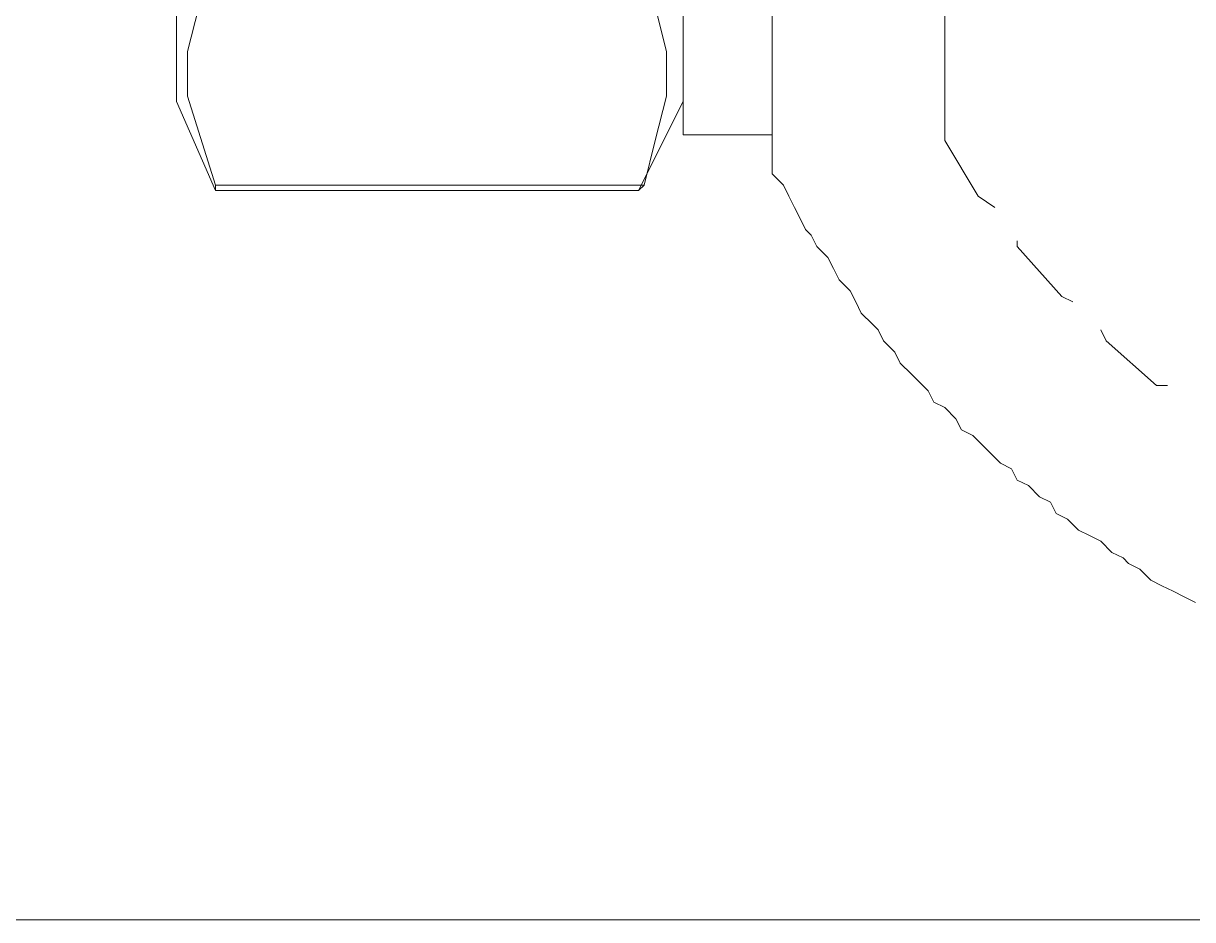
# Model space of a CAD drawing. Header units: millimetres. Extents: x 89051 to 218395, y -330386 to -125649.
# Drawn here: x 100480.9 to 100588.4, y -134356.8 to -134274.3 of the extents above; entities that cross this region are included whole.
import ezdxf

# ---------------------------------------------------------------- set-up
doc = ezdxf.new("R2010")
doc.units = ezdxf.units.MM
doc.header["$LTSCALE"] = 13
doc.layers.add('C00-00-00', color=7, linetype='Continuous')
doc.layers.add('铁心', color=3, linetype='Continuous', lineweight=0)

msp = doc.modelspace()

# ---------------------------------------------------------------- linework, layer by layer
at = {"layer": 'C00-00-00', "lineweight": 15}
for points in [[(100541.57, -134284.61), (100541.57, -134283.07), (100541.57, -134281.03), (100541.57, -134278.46), (100541.57, -134274.88), (100541.57, -134270.78), (100541.57, -134266.17), (100541.57, -134261.05), (100541.57, -134255.41), (100541.57, -134249.78), (100541.57, -134244.15), (100541.57, -134238), (100541.57, -134232.36), (100541.57, -134226.73), (100541.57, -134221.61), (100541.57, -134217), (100541.57, -134212.9), (100541.57, -134209.83), (100541.57, -134206.75), (100541.57, -134204.7), (100541.57, -134203.68)], [(100494.96, -134206.75), (100494.96, -134207.26), (100494.96, -134208.29), (100494.96, -134210.34), (100494.96, -134213.41), (100494.96, -134216.48), (100494.96, -134220.58), (100494.96, -134225.19), (100494.96, -134230.31), (100494.96, -134235.95), (100494.96, -134241.58), (100494.96, -134246.71), (100494.96, -134252.34), (100494.96, -134257.98), (100494.96, -134263.1), (100494.96, -134267.71), (100494.96, -134271.81), (100494.96, -134274.88), (100494.96, -134277.95), (100494.96, -134280), (100494.96, -134281.03), (100494.96, -134281.54)], [(100549.77, -134223.66), (100549.77, -134288.2)], [(100498.54, -134289.22), (100495.98, -134281.03), (100495.98, -134276.93), (100497.01, -134272.83), (100498.54, -134268.73)], [(100537.99, -134268.73), (100540.03, -134276.93), (100540.03, -134281.03), (100539.01, -134285.12), (100537.99, -134289.22)], [(100565.65, -134272.32), (100565.65, -134280)], [(100565.65, -134280), (100565.65, -134285.12)], [(100494.96, -134281.54), (100498.54, -134289.73)], [(100537.47, -134289.73), (100541.57, -134281.54)], [(100541.57, -134284.61), (100549.77, -134284.61)], [(100565.65, -134285.12), (100568.72, -134290.25)], [(100549.77, -134288.2), (100550.79, -134289.22), (100551.3, -134290.25), (100551.82, -134291.27), (100552.33, -134292.29), (100552.84, -134293.32), (100553.35, -134293.83), (100553.87, -134294.86), (100554.89, -134295.88), (100555.4, -134296.91), (100555.91, -134297.93), (100556.94, -134298.95), (100557.45, -134299.98), (100557.96, -134301), (100558.99, -134302.03), (100559.5, -134302.54), (100560.01, -134303.56), (100561.04, -134304.59), (100561.55, -134305.61), (100562.57, -134306.64), (100563.09, -134307.15), (100564.11, -134308.17), (100564.62, -134309.2), (100565.65, -134309.71), (100566.67, -134310.74), (100567.18, -134311.76), (100568.21, -134312.27), (100569.23, -134313.3), (100569.74, -134313.81), (100570.77, -134314.83), (100571.79, -134315.35), (100572.31, -134316.37), (100573.33, -134316.88), (100574.35, -134317.91), (100575.38, -134318.42), (100575.89, -134319.44), (100576.92, -134319.96), (100577.94, -134320.98), (100578.96, -134321.49), (100579.99, -134322), (100581.01, -134323.03), (100582.04, -134323.54), (100582.55, -134324.05), (100583.57, -134324.57), (100584.6, -134325.59), (100585.62, -134326.1), (100586.65, -134326.61), (100587.67, -134327.13), (100588.7, -134327.64)], [(100503.67, -134289.22), (100498.54, -134289.22)], [(100498.54, -134289.73), (100498.54, -134289.22)], [(100537.99, -134289.22), (100498.54, -134289.22)], [(100498.54, -134289.73), (100537.47, -134289.73)], [(100506.23, -134289.22), (100503.67, -134289.22)], [(100514.94, -134289.22), (100507.25, -134289.22)], [(100526.72, -134289.22), (100519.03, -134289.22)], [(100537.99, -134289.22), (100530.3, -134289.22)], [(100537.99, -134289.22), (100537.47, -134289.73)], [(100568.72, -134290.25), (100570.26, -134291.27)], [(100572.31, -134294.34), (100572.31, -134294.86)], [(100572.31, -134294.86), (100576.4, -134299.47)], [(100576.4, -134299.47), (100577.43, -134299.98)], [(100579.99, -134302.54), (100580.5, -134303.56)], [(100580.5, -134303.56), (100585.11, -134307.66)], [(100585.11, -134307.66), (100586.14, -134307.66)]]:
    msp.add_lwpolyline(points, dxfattribs=at)
at = {"layer": '铁心', "lineweight": 13}
msp.add_lwpolyline([(100794.61, -134356.84), (100434, -134356.84)], dxfattribs=at)

doc.saveas('drawing.dxf')
